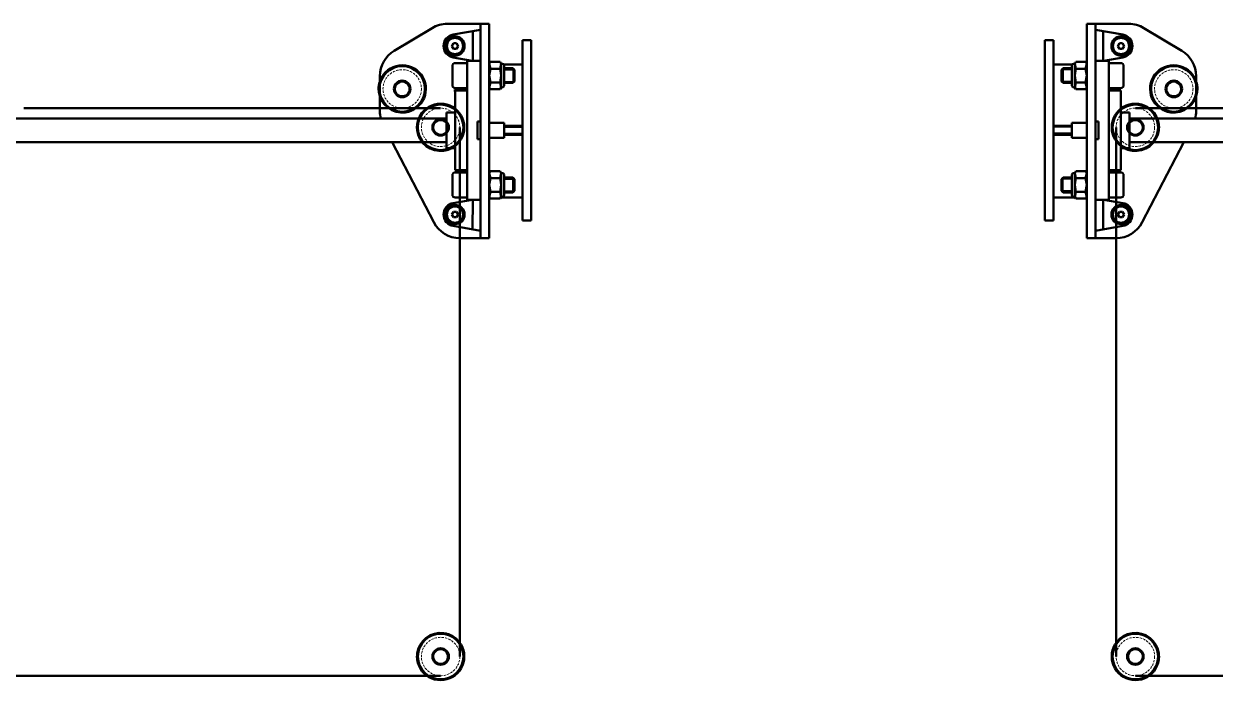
# Model space of a CAD drawing. Extents: x 23762 to 25598, y -7321 to -6014.
# Drawn here: x 24267 to 24912, y -6883 to -6528 of the extents above; entities that cross this region are included whole.
import ezdxf

# ---------------------------------------------------------------- set-up
doc = ezdxf.new("R2010")
doc.units = 0
doc.linetypes.add('DASHED', pattern=[19.05, 12.7, -6.35])
for name, color, linetype, lineweight in [('Fixação e Transmissão', 5, 'Continuous', 50), ('Guias', 30, 'Continuous', 50), ('Linha tracejada', 254, 'DASHED', 15), ('Perfis e Cantoneiras', 2, 'Continuous', 50), ('Peças Usinadas', 120, 'Continuous', 50)]:
    doc.layers.add(name, color=color, linetype=linetype, lineweight=lineweight)
doc.layers.add('Hachura', color=9, linetype='Continuous')

msp = doc.modelspace()

# ---------------------------------------------------------------- linework, layer by layer
at = {"layer": 'Fixação e Transmissão'}
for p, q in [((24499.27, -6538.62), (24498.43, -6540.09)), ((24499.27, -6541.55), (24498.43, -6540.09)), ((24500.96, -6538.62), (24501.81, -6540.09)), ((24500.96, -6541.55), (24501.81, -6540.09)), ((24859.73, -6538.62), (24858.89, -6540.09)), ((24859.73, -6541.55), (24858.89, -6540.09)), ((24861.43, -6538.62), (24862.27, -6540.09)), ((24861.43, -6541.55), (24862.27, -6540.09)), ((24498.68, -6561.29), (24498.68, -6550.89)), ((24500.28, -6549.29), (24506.68, -6549.29)), ((24506.68, -6623.29), (24506.68, -6548.09)), ((24506.68, -6548.09), (24513.88, -6548.09)), ((24513.88, -6623.29), (24513.88, -6548.09)), ((24518.68, -6549.69), (24519.25, -6548.7)), ((24518.68, -6549.69), (24518.68, -6562.49)), ((24518.68, -6549.69), (24519.25, -6552.4)), ((24519.25, -6548.7), (24524.51, -6548.7)), ((24525.08, -6549.69), (24524.51, -6548.7)), ((24525.08, -6549.69), (24524.51, -6552.4)), ((24525.08, -6549.69), (24525.08, -6562.49)), ((24525.08, -6549.69), (24525.88, -6549.69)), ((24526.68, -6550.49), (24526.68, -6561.69)), ((24834.02, -6550.49), (24834.02, -6561.69)), ((24835.62, -6549.69), (24834.82, -6549.69)), ((24835.62, -6549.69), (24836.19, -6548.7)), ((24835.62, -6549.69), (24835.62, -6562.49)), ((24835.62, -6549.69), (24836.19, -6552.4)), ((24841.45, -6548.7), (24836.19, -6548.7)), ((24842.02, -6549.69), (24841.45, -6548.7)), ((24842.02, -6549.69), (24841.45, -6552.4)), ((24842.02, -6549.69), (24842.02, -6562.49)), ((24846.82, -6623.29), (24846.82, -6548.09)), ((24854.02, -6548.09), (24846.82, -6548.09)), ((24854.02, -6623.29), (24854.02, -6548.09)), ((24860.42, -6549.29), (24854.02, -6549.29)), ((24862.02, -6561.29), (24862.02, -6550.89)), ((24519.25, -6552.4), (24518.68, -6556.09)), ((24519.25, -6559.79), (24518.68, -6556.09)), ((24519.25, -6552.4), (24524.51, -6552.4)), ((24524.51, -6552.4), (24525.08, -6556.09)), ((24524.51, -6559.79), (24525.08, -6556.09)), ((24526.68, -6552.09), (24531.48, -6552.09)), ((24531.48, -6552.09), (24532.28, -6552.89)), ((24532.28, -6552.89), (24532.28, -6559.29)), ((24829.22, -6552.09), (24828.42, -6552.89)), ((24828.42, -6552.89), (24828.42, -6559.29)), ((24834.02, -6552.09), (24829.22, -6552.09)), ((24836.19, -6552.4), (24835.62, -6556.09)), ((24836.19, -6559.79), (24835.62, -6556.09)), ((24841.45, -6552.4), (24836.19, -6552.4)), ((24841.45, -6552.4), (24842.02, -6556.09)), ((24841.45, -6559.79), (24842.02, -6556.09)), ((24499.54, -6564.09), (24505.94, -6564.09)), ((24506.68, -6562.89), (24500.28, -6562.89)), ((24500.28, -6607.29), (24500.28, -6564.09)), ((24500.28, -6564.09), (24506.68, -6564.09)), ((24518.68, -6562.49), (24519.25, -6559.79)), ((24518.68, -6562.49), (24519.25, -6563.48)), ((24519.25, -6559.79), (24524.51, -6559.79)), ((24519.25, -6563.48), (24524.51, -6563.48)), ((24525.08, -6562.49), (24524.51, -6559.79)), ((24525.08, -6562.49), (24524.51, -6563.48)), ((24525.08, -6562.49), (24525.88, -6562.49)), ((24526.68, -6560.09), (24531.48, -6560.09)), ((24531.48, -6560.09), (24532.28, -6559.29)), ((24829.22, -6560.09), (24828.42, -6559.29)), ((24834.02, -6560.09), (24829.22, -6560.09)), ((24835.62, -6562.49), (24834.82, -6562.49)), ((24835.62, -6562.49), (24836.19, -6559.79)), ((24835.62, -6562.49), (24836.19, -6563.48)), ((24841.45, -6559.79), (24836.19, -6559.79)), ((24841.45, -6563.48), (24836.19, -6563.48)), ((24842.02, -6562.49), (24841.45, -6559.79)), ((24842.02, -6562.49), (24841.45, -6563.48)), ((24854.02, -6562.89), (24860.42, -6562.89)), ((24860.42, -6564.09), (24854.02, -6564.09)), ((24860.42, -6607.29), (24860.42, -6564.09)), ((24495.48, -6576.09), (24500.28, -6576.09)), ((24495.48, -6595.29), (24495.48, -6576.09)), ((24865.22, -6576.09), (24860.42, -6576.09)), ((24865.22, -6595.29), (24865.22, -6576.09)), ((24512.28, -6580.89), (24512.28, -6590.49)), ((24513.88, -6580.89), (24512.28, -6580.89)), ((24526.68, -6581.69), (24518.68, -6581.69)), ((24526.68, -6581.69), (24526.68, -6589.69)), ((24526.68, -6583.29), (24536.56, -6583.29)), ((24834.02, -6583.29), (24824.13, -6583.29)), ((24834.02, -6581.69), (24842.02, -6581.69)), ((24834.02, -6581.69), (24834.02, -6589.69)), ((24846.82, -6580.89), (24848.42, -6580.89)), ((24848.42, -6580.89), (24848.42, -6590.49)), ((24526.68, -6589.69), (24518.68, -6589.69)), ((24526.68, -6588.09), (24536.56, -6588.09)), ((24834.02, -6588.09), (24824.13, -6588.09)), ((24834.02, -6589.69), (24842.02, -6589.69)), ((24495.48, -6595.29), (24500.28, -6595.29)), ((24513.88, -6590.49), (24512.28, -6590.49)), ((24846.82, -6590.49), (24848.42, -6590.49)), ((24865.22, -6595.29), (24860.42, -6595.29)), ((24500.28, -6607.29), (24506.68, -6607.29)), ((24506.68, -6608.49), (24500.28, -6608.49)), ((24518.68, -6608.89), (24519.25, -6607.9)), ((24518.68, -6621.69), (24518.68, -6608.89)), ((24518.68, -6608.89), (24519.25, -6611.6)), ((24519.25, -6607.9), (24524.51, -6607.9)), ((24525.08, -6608.89), (24524.51, -6607.9)), ((24525.08, -6608.89), (24524.51, -6611.6)), ((24525.08, -6621.69), (24525.08, -6608.89)), ((24525.08, -6608.89), (24525.88, -6608.89)), ((24835.62, -6608.89), (24834.82, -6608.89)), ((24835.62, -6608.89), (24836.19, -6607.9)), ((24835.62, -6621.69), (24835.62, -6608.89)), ((24835.62, -6608.89), (24836.19, -6611.6)), ((24841.45, -6607.9), (24836.19, -6607.9)), ((24842.02, -6608.89), (24841.45, -6607.9)), ((24842.02, -6608.89), (24841.45, -6611.6)), ((24842.02, -6621.69), (24842.02, -6608.89)), ((24860.42, -6607.29), (24854.02, -6607.29)), ((24854.02, -6608.49), (24860.42, -6608.49)), ((24498.68, -6610.09), (24498.68, -6620.49)), ((24519.25, -6611.6), (24518.68, -6615.29)), ((24519.25, -6618.99), (24518.68, -6615.29)), ((24519.25, -6611.6), (24524.51, -6611.6)), ((24524.51, -6611.6), (24525.08, -6615.29)), ((24524.51, -6618.99), (24525.08, -6615.29)), ((24526.68, -6620.89), (24526.68, -6609.69)), ((24526.68, -6611.29), (24531.48, -6611.29)), ((24531.48, -6611.29), (24532.28, -6612.09)), ((24532.28, -6618.49), (24532.28, -6612.09)), ((24829.22, -6611.29), (24828.42, -6612.09)), ((24828.42, -6618.49), (24828.42, -6612.09)), ((24834.02, -6611.29), (24829.22, -6611.29)), ((24834.02, -6620.89), (24834.02, -6609.69)), ((24836.19, -6611.6), (24835.62, -6615.29)), ((24836.19, -6618.99), (24835.62, -6615.29)), ((24841.45, -6611.6), (24836.19, -6611.6)), ((24841.45, -6611.6), (24842.02, -6615.29)), ((24841.45, -6618.99), (24842.02, -6615.29)), ((24862.02, -6610.09), (24862.02, -6620.49)), ((24500.28, -6622.09), (24506.68, -6622.09)), ((24518.68, -6621.69), (24519.25, -6618.99)), ((24518.68, -6621.69), (24519.25, -6622.68)), ((24519.25, -6618.99), (24524.51, -6618.99)), ((24525.08, -6621.69), (24524.51, -6618.99)), ((24525.08, -6621.69), (24524.51, -6622.68)), ((24525.08, -6621.69), (24525.88, -6621.69)), ((24526.68, -6619.29), (24531.48, -6619.29)), ((24531.48, -6619.29), (24532.28, -6618.49)), ((24829.22, -6619.29), (24828.42, -6618.49)), ((24834.02, -6619.29), (24829.22, -6619.29)), ((24835.62, -6621.69), (24834.82, -6621.69)), ((24835.62, -6621.69), (24836.19, -6618.99)), ((24835.62, -6621.69), (24836.19, -6622.68)), ((24841.45, -6618.99), (24836.19, -6618.99)), ((24842.02, -6621.69), (24841.45, -6618.99)), ((24842.02, -6621.69), (24841.45, -6622.68)), ((24860.42, -6622.09), (24854.02, -6622.09)), ((24502.66, -6626.89), (24502.66, -6626.89)), ((24506.68, -6623.29), (24513.88, -6623.29)), ((24519.25, -6622.68), (24524.51, -6622.68)), ((24841.45, -6622.68), (24836.19, -6622.68)), ((24854.02, -6623.29), (24846.82, -6623.29)), ((24858.04, -6626.89), (24858.04, -6626.89)), ((24499.27, -6629.83), (24498.42, -6631.29)), ((24499.27, -6632.76), (24498.42, -6631.29)), ((24500.96, -6629.83), (24501.81, -6631.29)), ((24500.96, -6632.76), (24501.81, -6631.29)), ((24859.74, -6629.83), (24858.89, -6631.29)), ((24859.74, -6632.76), (24858.89, -6631.29)), ((24861.43, -6629.83), (24862.28, -6631.29)), ((24861.43, -6632.76), (24862.28, -6631.29))]:
    msp.add_line(p, q, dxfattribs=at)
at = {"layer": 'Fixação e Transmissão', "ltscale": 0.1}
for p, q in [((24500.96, -6538.62), (24499.27, -6538.62)), ((24500.96, -6541.55), (24499.27, -6541.55)), ((24859.73, -6538.62), (24861.43, -6538.62)), ((24859.73, -6541.55), (24861.43, -6541.55)), ((24500.96, -6629.83), (24499.27, -6629.83)), ((24500.96, -6632.76), (24499.27, -6632.76)), ((24859.74, -6629.83), (24861.43, -6629.83)), ((24859.74, -6632.76), (24861.43, -6632.76))]:
    msp.add_line(p, q, dxfattribs=at)
at = {"layer": 'Fixação e Transmissão'}
for centre, radius in [((24500.12, -6540.09), 4.4), ((24860.58, -6540.09), 4.4), ((24471.54, -6563.3), 12.32), ((24889.16, -6563.3), 12.32), ((24471.54, -6563.3), 4.48), ((24889.16, -6563.3), 4.48), ((24492.33, -6584.1), 12.32), ((24868.36, -6584.1), 12.32), ((24492.33, -6584.1), 4.48), ((24868.36, -6584.1), 4.48), ((24500.12, -6631.29), 4.4), ((24860.58, -6631.29), 4.4), ((24492.34, -6870.51), 12.32), ((24868.36, -6870.51), 12.32), ((24492.34, -6870.51), 4.48), ((24868.36, -6870.51), 4.48)]:
    msp.add_circle(centre, radius, dxfattribs=at)
for centre, radius, start, end in [((24471.54, -6563.3), 12.8, 322.19866, 142.19876), ((24500.28, -6550.89), 1.6, 90, 180), ((24525.88, -6550.49), 0.8, 0, 90), ((24834.82, -6550.49), 0.8, 90, 180), ((24860.42, -6550.89), 1.6, 360, 90), ((24889.16, -6563.3), 12.8, 37.80124, 217.80134), ((24471.54, -6563.3), 12.8, 142.19876, 322.19866), ((24889.16, -6563.3), 12.8, 217.80134, 37.80124), ((24471.54, -6563.3), 4, 142.19876, 322.19866), ((24471.54, -6563.3), 4, 322.19866, 142.19876), ((24500.28, -6561.29), 1.6, 180, 270), ((24525.88, -6561.69), 0.8, 270, 360), ((24834.82, -6561.69), 0.8, 180, 270), ((24860.42, -6561.29), 1.6, 270, 360), ((24889.16, -6563.3), 4, 37.80124, 217.80134), ((24889.16, -6563.3), 4, 217.80134, 37.80124), ((24492.33, -6584.1), 12.8, 142.19876, 322.19866), ((24492.33, -6584.1), 12.8, 322.19866, 142.19876), ((24868.36, -6584.1), 12.8, 37.80124, 217.80134), ((24868.36, -6584.1), 12.8, 217.80134, 37.80124), ((24492.33, -6584.1), 4, 142.19876, 322.19866), ((24492.33, -6584.1), 4, 322.19866, 142.19876), ((24868.36, -6584.1), 4, 37.80124, 217.80134), ((24868.36, -6584.1), 4, 217.80134, 37.80124), ((24500.28, -6610.09), 1.6, 90, 180), ((24525.88, -6609.69), 0.8, 0, 90), ((24834.82, -6609.69), 0.8, 90, 180), ((24860.42, -6610.09), 1.6, 0, 90), ((24500.28, -6620.49), 1.6, 180, 270), ((24525.88, -6620.89), 0.8, 270, 360), ((24834.82, -6620.89), 0.8, 180, 270), ((24860.42, -6620.49), 1.6, 270, 360), ((24492.34, -6870.51), 12.8, 37.8, 217.7999), ((24868.36, -6870.51), 12.8, 322.2001, 142.2), ((24492.34, -6870.51), 12.8, 217.7999, 37.8), ((24492.34, -6870.51), 4, 37.8, 217.7999), ((24868.36, -6870.51), 12.8, 142.2, 322.2001), ((24868.36, -6870.51), 4, 322.2001, 142.2), ((24492.34, -6870.51), 4, 217.7999, 37.8), ((24868.36, -6870.51), 4, 142.2, 322.2001)]:
    msp.add_arc(centre, radius, start, end, dxfattribs=at)
for points, degree in [([(24477.97, -6552.24), (24477.59, -6552.02), (24477.34, -6551.9), (24477.31, -6551.88)], 3), ([(24477.31, -6551.88), (24477.31, -6551.88)], 1), ([(24477.31, -6551.88), (24477.31, -6551.88), (24477.43, -6551.94)], 2), ([(24478.38, -6552.49), (24478.48, -6552.55), (24478.58, -6552.62)], 2), ([(24478.7, -6552.7), (24478.66, -6552.67)], 1), ([(24479.42, -6553.22), (24479.33, -6553.15)], 1), ([(24479.34, -6553.16), (24479.36, -6553.18)], 1), ([(24480.06, -6553.76), (24480.11, -6553.81)], 1), ([(24480.33, -6554.01), (24480.24, -6553.92), (24480.13, -6553.82)], 2), ([(24480.65, -6554.32), (24480.81, -6554.49), (24480.93, -6554.61)], 2), ([(24481.16, -6554.87), (24481.16, -6554.87), (24481, -6554.68), (24480.7, -6554.37)], 3), ([(24481.03, -6554.72), (24481.16, -6554.87), (24481.16, -6554.87)], 2), ([(24879.53, -6554.87), (24879.53, -6554.87), (24879.7, -6554.68), (24880, -6554.37)], 3), ([(24879.67, -6554.72), (24879.53, -6554.87), (24879.53, -6554.87)], 2), ([(24880.05, -6554.32), (24879.88, -6554.49), (24879.77, -6554.61)], 2), ([(24880.37, -6554.01), (24880.46, -6553.92), (24880.57, -6553.82)], 2), ([(24880.63, -6553.76), (24880.58, -6553.81)], 1), ([(24881.28, -6553.22), (24881.37, -6553.15)], 1), ([(24881.36, -6553.16), (24881.33, -6553.18)], 1), ([(24882, -6552.7), (24882.04, -6552.67)], 1), ([(24882.32, -6552.49), (24882.22, -6552.55), (24882.12, -6552.62)], 2), ([(24882.73, -6552.24), (24883.11, -6552.02), (24883.36, -6551.9), (24883.39, -6551.88)], 3), ([(24883.39, -6551.88), (24883.39, -6551.88), (24883.27, -6551.94)], 2), ([(24883.39, -6551.88), (24883.39, -6551.88)], 1), ([(24458.74, -6563.28), (24458.73, -6563.44), (24458.74, -6563.58)], 2), ([(24458.76, -6562.48), (24458.75, -6562.7), (24458.74, -6562.9)], 2), ([(24458.74, -6563.33), (24458.73, -6563.01), (24458.75, -6562.59)], 2), ([(24458.74, -6563.82), (24458.75, -6564.02), (24458.75, -6564.02)], 2), ([(24458.75, -6564.02), (24458.75, -6564.01), (24458.75, -6563.85)], 2), ([(24458.86, -6561.54), (24458.82, -6561.77), (24458.8, -6562.01)], 2), ([(24458.85, -6561.59), (24458.88, -6561.36), (24458.92, -6561.13)], 2), ([(24459.02, -6560.62), (24458.97, -6560.84), (24458.93, -6561.08)], 2), ([(24459.01, -6560.66), (24459.06, -6560.44), (24459.11, -6560.25)], 2), ([(24459.21, -6559.85), (24459.16, -6560.01), (24459.12, -6560.21)], 2), ([(24459.2, -6559.89), (24459.24, -6559.73), (24459.28, -6559.6)], 2), ([(24459.29, -6559.57), (24459.27, -6559.65), (24459.24, -6559.75)], 2), ([(24459.35, -6559.37), (24459.38, -6559.28), (24459.4, -6559.23)], 2), ([(24459.42, -6559.18), (24459.42, -6559.19), (24459.36, -6559.35)], 2), ([(24459.4, -6559.22), (24459.42, -6559.18), (24459.42, -6559.18)], 2), ([(24901.28, -6559.18), (24901.28, -6559.19), (24901.34, -6559.35)], 2), ([(24901.29, -6559.22), (24901.28, -6559.18), (24901.28, -6559.18)], 2), ([(24901.34, -6559.37), (24901.31, -6559.28), (24901.3, -6559.23)], 2), ([(24901.41, -6559.57), (24901.43, -6559.65), (24901.46, -6559.75)], 2), ([(24901.5, -6559.89), (24901.45, -6559.73), (24901.41, -6559.6)], 2), ([(24901.49, -6559.85), (24901.53, -6560.01), (24901.58, -6560.21)], 2), ([(24901.69, -6560.66), (24901.64, -6560.44), (24901.59, -6560.25)], 2), ([(24901.68, -6560.62), (24901.73, -6560.84), (24901.77, -6561.08)], 2), ([(24901.85, -6561.59), (24901.82, -6561.36), (24901.78, -6561.13)], 2), ([(24901.84, -6561.54), (24901.87, -6561.77), (24901.9, -6562.01)], 2), ([(24901.94, -6562.48), (24901.95, -6562.7), (24901.96, -6562.9)], 2), ([(24901.96, -6563.33), (24901.97, -6563.01), (24901.94, -6562.59)], 2), ([(24901.95, -6563.82), (24901.95, -6564.02), (24901.94, -6564.02)], 2), ([(24901.94, -6564.02), (24901.95, -6564.01), (24901.95, -6563.85)], 2), ([(24901.96, -6563.28), (24901.96, -6563.44), (24901.96, -6563.58)], 2), ([(24474.02, -6575.86), (24474.02, -6575.86), (24474.2, -6575.82)], 2), ([(24474.71, -6575.7), (24474.87, -6575.66), (24475.06, -6575.61)], 2), ([(24475.47, -6575.48), (24475.59, -6575.44)], 1), ([(24475.84, -6575.36), (24475.91, -6575.33)], 1), ([(24476.35, -6575.17), (24476.57, -6575.08), (24476.78, -6574.98)], 2), ([(24477.2, -6574.78), (24477.44, -6574.66), (24477.64, -6574.55)], 2), ([(24477.31, -6574.68), (24477.31, -6574.68)], 1), ([(24477.31, -6574.68), (24477.31, -6574.68), (24477.43, -6574.74)], 2), ([(24477.9, -6574.41), (24478.05, -6574.32), (24478.17, -6574.25)], 2), ([(24500.86, -6574.56), (24500.91, -6574.61)], 1), ([(24501.13, -6574.81), (24501.04, -6574.72), (24500.93, -6574.62)], 2), ([(24501.45, -6575.12), (24501.61, -6575.29), (24501.73, -6575.41)], 2), ([(24501.96, -6575.67), (24501.96, -6575.67), (24501.8, -6575.48), (24501.5, -6575.17)], 3), ([(24501.82, -6575.52), (24501.96, -6575.67), (24501.96, -6575.67)], 2), ([(24858.73, -6575.67), (24858.73, -6575.67), (24858.9, -6575.48), (24859.2, -6575.17)], 3), ([(24858.87, -6575.52), (24858.73, -6575.67), (24858.73, -6575.67)], 2), ([(24859.25, -6575.12), (24859.08, -6575.29), (24858.97, -6575.41)], 2), ([(24859.57, -6574.81), (24859.66, -6574.72), (24859.77, -6574.62)], 2), ([(24859.84, -6574.56), (24859.78, -6574.61)], 1), ([(24882.8, -6574.41), (24882.65, -6574.32), (24882.53, -6574.25)], 2), ([(24883.49, -6574.78), (24883.26, -6574.66), (24883.06, -6574.55)], 2), ([(24883.39, -6574.68), (24883.39, -6574.68), (24883.27, -6574.74)], 2), ([(24883.39, -6574.68), (24883.39, -6574.68)], 1), ([(24884.35, -6575.17), (24884.13, -6575.08), (24883.92, -6574.98)], 2), ([(24884.86, -6575.36), (24884.79, -6575.33)], 1), ([(24885.23, -6575.48), (24885.11, -6575.44)], 1), ([(24885.99, -6575.7), (24885.83, -6575.66), (24885.64, -6575.61)], 2), ([(24886.68, -6575.86), (24886.67, -6575.86), (24886.5, -6575.82)], 2), ([(24479.53, -6584.13), (24479.53, -6583.81), (24479.55, -6583.39)], 2), ([(24479.56, -6583.28), (24479.55, -6583.5), (24479.54, -6583.7)], 2), ([(24479.66, -6582.34), (24479.62, -6582.57), (24479.6, -6582.81)], 2), ([(24479.65, -6582.39), (24479.68, -6582.16), (24479.72, -6581.93)], 2), ([(24479.82, -6581.42), (24479.77, -6581.64), (24479.73, -6581.88)], 2), ([(24479.81, -6581.46), (24479.86, -6581.24), (24479.9, -6581.05)], 2), ([(24480.01, -6580.65), (24479.96, -6580.81), (24479.92, -6581.01)], 2), ([(24480, -6580.69), (24480.04, -6580.53), (24480.08, -6580.4)], 2), ([(24480.09, -6580.37), (24480.07, -6580.45), (24480.04, -6580.55)], 2), ([(24480.15, -6580.17), (24480.18, -6580.08), (24480.2, -6580.03)], 2), ([(24480.22, -6579.98), (24480.21, -6579.99), (24480.16, -6580.15)], 2), ([(24480.2, -6580.02), (24480.22, -6579.98), (24480.22, -6579.98)], 2), ([(24880.48, -6579.98), (24880.48, -6579.99), (24880.54, -6580.15)], 2), ([(24880.49, -6580.02), (24880.48, -6579.98), (24880.48, -6579.98)], 2), ([(24880.54, -6580.17), (24880.52, -6580.08), (24880.5, -6580.03)], 2), ([(24880.61, -6580.37), (24880.63, -6580.45), (24880.66, -6580.55)], 2), ([(24880.7, -6580.69), (24880.65, -6580.53), (24880.61, -6580.4)], 2), ([(24880.69, -6580.65), (24880.73, -6580.81), (24880.78, -6581.01)], 2), ([(24880.89, -6581.46), (24880.84, -6581.24), (24880.79, -6581.05)], 2), ([(24880.88, -6581.42), (24880.93, -6581.64), (24880.97, -6581.88)], 2), ([(24881.05, -6582.39), (24881.02, -6582.16), (24880.98, -6581.93)], 2), ([(24881.04, -6582.34), (24881.08, -6582.57), (24881.1, -6582.81)], 2), ([(24881.14, -6583.28), (24881.15, -6583.5), (24881.16, -6583.7)], 2), ([(24881.16, -6584.13), (24881.17, -6583.81), (24881.14, -6583.39)], 2), ([(24479.53, -6584.08), (24479.53, -6584.24), (24479.54, -6584.38)], 2), ([(24479.54, -6584.62), (24479.55, -6584.82), (24479.55, -6584.82)], 2), ([(24479.55, -6584.82), (24479.55, -6584.81), (24479.55, -6584.65)], 2), ([(24881.15, -6584.62), (24881.15, -6584.82), (24881.14, -6584.82)], 2), ([(24881.14, -6584.82), (24881.15, -6584.81), (24881.15, -6584.65)], 2), ([(24881.16, -6584.08), (24881.16, -6584.24), (24881.16, -6584.38)], 2), ([(24495.51, -6596.5), (24495.67, -6596.46), (24495.86, -6596.41)], 2), ([(24496.27, -6596.28), (24496.39, -6596.24)], 1), ([(24496.64, -6596.16), (24496.71, -6596.13)], 1), ([(24497.15, -6595.97), (24497.37, -6595.88), (24497.58, -6595.78)], 2), ([(24498, -6595.58), (24498.24, -6595.46), (24498.44, -6595.35)], 2), ([(24498.69, -6595.21), (24498.85, -6595.12), (24498.97, -6595.05)], 2), ([(24499.17, -6594.92), (24499.26, -6594.87), (24499.3, -6594.84)], 2), ([(24499.31, -6594.83), (24499.34, -6594.82), (24499.34, -6594.82)], 2), ([(24861.38, -6594.83), (24861.36, -6594.82), (24861.36, -6594.82)], 2), ([(24861.52, -6594.92), (24861.44, -6594.87), (24861.4, -6594.84)], 2), ([(24862, -6595.21), (24861.85, -6595.12), (24861.73, -6595.05)], 2), ([(24862.69, -6595.58), (24862.46, -6595.46), (24862.26, -6595.35)], 2), ([(24863.55, -6595.97), (24863.33, -6595.88), (24863.12, -6595.78)], 2), ([(24864.06, -6596.16), (24863.99, -6596.13)], 1), ([(24864.43, -6596.28), (24864.31, -6596.24)], 1), ([(24865.19, -6596.5), (24865.03, -6596.46), (24864.84, -6596.41)], 2), ([(24494.82, -6596.66), (24494.82, -6596.66), (24495, -6596.62)], 2), ([(24865.88, -6596.66), (24865.87, -6596.66), (24865.7, -6596.62)], 2), ([(24494.82, -6857.95), (24494.83, -6857.95), (24495, -6857.99)], 2), ([(24495.51, -6858.11), (24495.67, -6858.15), (24495.86, -6858.2)], 2), ([(24496.27, -6858.33), (24496.39, -6858.37)], 1), ([(24496.64, -6858.45), (24496.71, -6858.48)], 1), ([(24497.15, -6858.64), (24497.37, -6858.73), (24497.58, -6858.83)], 2), ([(24498.01, -6859.03), (24498.24, -6859.15), (24498.44, -6859.26)], 2), ([(24498.7, -6859.4), (24498.85, -6859.49), (24498.97, -6859.56)], 2), ([(24499.18, -6859.69), (24499.26, -6859.74), (24499.3, -6859.77)], 2), ([(24499.32, -6859.78), (24499.34, -6859.79), (24499.34, -6859.79)], 2), ([(24861.38, -6859.78), (24861.36, -6859.79), (24861.36, -6859.79)], 2), ([(24861.52, -6859.69), (24861.44, -6859.74), (24861.4, -6859.77)], 2), ([(24862, -6859.4), (24861.85, -6859.49), (24861.72, -6859.56)], 2), ([(24862.69, -6859.03), (24862.46, -6859.15), (24862.26, -6859.26)], 2), ([(24863.55, -6858.64), (24863.33, -6858.73), (24863.12, -6858.83)], 2), ([(24864.06, -6858.45), (24863.99, -6858.48)], 1), ([(24864.43, -6858.33), (24864.31, -6858.37)], 1), ([(24865.19, -6858.11), (24865.03, -6858.15), (24864.84, -6858.2)], 2), ([(24865.87, -6857.95), (24865.87, -6857.95), (24865.7, -6857.99)], 2), ([(24479.54, -6870.53), (24479.54, -6870.37), (24479.54, -6870.23)], 2), ([(24479.54, -6870.48), (24479.53, -6870.8), (24479.56, -6871.22)], 2), ([(24479.56, -6871.33), (24479.55, -6871.11), (24479.54, -6870.91)], 2), ([(24479.55, -6869.99), (24479.55, -6869.79), (24479.56, -6869.79)], 2), ([(24479.56, -6869.79), (24479.55, -6869.8), (24479.55, -6869.96)], 2), ([(24479.66, -6872.27), (24479.62, -6872.04), (24479.6, -6871.8)], 2), ([(24479.65, -6872.22), (24479.68, -6872.45), (24479.72, -6872.68)], 2), ([(24479.82, -6873.19), (24479.77, -6872.97), (24479.73, -6872.73)], 2), ([(24479.81, -6873.15), (24479.86, -6873.37), (24479.91, -6873.56)], 2), ([(24480.01, -6873.96), (24479.97, -6873.8), (24479.92, -6873.6)], 2), ([(24880.69, -6873.96), (24880.73, -6873.8), (24880.78, -6873.6)], 2), ([(24880.89, -6873.15), (24880.84, -6873.37), (24880.79, -6873.56)], 2), ([(24880.88, -6873.19), (24880.92, -6872.97), (24880.97, -6872.73)], 2), ([(24881.05, -6872.22), (24881.02, -6872.45), (24880.98, -6872.68)], 2), ([(24881.04, -6872.27), (24881.07, -6872.04), (24881.1, -6871.8)], 2), ([(24881.15, -6869.99), (24881.14, -6869.79), (24881.14, -6869.79)], 2), ([(24881.14, -6869.79), (24881.14, -6869.8), (24881.15, -6869.96)], 2), ([(24881.16, -6870.48), (24881.16, -6870.8), (24881.14, -6871.22)], 2), ([(24881.14, -6871.33), (24881.15, -6871.11), (24881.16, -6870.91)], 2), ([(24881.16, -6870.53), (24881.16, -6870.37), (24881.16, -6870.23)], 2), ([(24480, -6873.92), (24480.05, -6874.08), (24480.09, -6874.21)], 2), ([(24480.09, -6874.24), (24480.07, -6874.16), (24480.04, -6874.06)], 2), ([(24480.16, -6874.44), (24480.18, -6874.53), (24480.2, -6874.58)], 2), ([(24480.22, -6874.63), (24480.22, -6874.62), (24480.16, -6874.46)], 2), ([(24480.21, -6874.59), (24480.22, -6874.63), (24480.22, -6874.63)], 2), ([(24500.86, -6880.05), (24500.92, -6880.01)], 1), ([(24501.13, -6879.8), (24501.04, -6879.89), (24500.93, -6879.99)], 2), ([(24501.45, -6879.49), (24501.62, -6879.32), (24501.73, -6879.2)], 2), ([(24501.97, -6878.94), (24501.97, -6878.94), (24501.8, -6879.13), (24501.5, -6879.44)], 3), ([(24501.83, -6879.09), (24501.97, -6878.94), (24501.97, -6878.94)], 2), ([(24858.73, -6878.94), (24858.73, -6878.94), (24858.9, -6879.13), (24859.2, -6879.44)], 3), ([(24858.87, -6879.09), (24858.73, -6878.94), (24858.73, -6878.94)], 2), ([(24859.25, -6879.49), (24859.08, -6879.32), (24858.97, -6879.2)], 2), ([(24859.56, -6879.8), (24859.66, -6879.89), (24859.76, -6879.99)], 2), ([(24859.83, -6880.05), (24859.78, -6880.01)], 1), ([(24880.48, -6874.63), (24880.48, -6874.62), (24880.54, -6874.46)], 2), ([(24880.49, -6874.59), (24880.48, -6874.63), (24880.48, -6874.63)], 2), ([(24880.54, -6874.44), (24880.51, -6874.53), (24880.5, -6874.58)], 2), ([(24880.6, -6874.24), (24880.63, -6874.16), (24880.66, -6874.06)], 2), ([(24880.7, -6873.92), (24880.65, -6874.08), (24880.61, -6874.21)], 2), ([(24498.77, -6881.57), (24498.39, -6881.79), (24498.14, -6881.91), (24498.11, -6881.93)], 3), ([(24498.11, -6881.93), (24498.11, -6881.93), (24498.23, -6881.87)], 2), ([(24498.11, -6881.93), (24498.11, -6881.93)], 1), ([(24499.18, -6881.32), (24499.28, -6881.26), (24499.38, -6881.19)], 2), ([(24499.5, -6881.11), (24499.46, -6881.14)], 1), ([(24500.22, -6880.59), (24500.13, -6880.66)], 1), ([(24500.14, -6880.65), (24500.17, -6880.63)], 1), ([(24860.48, -6880.59), (24860.57, -6880.66)], 1), ([(24860.56, -6880.65), (24860.53, -6880.63)], 1), ([(24861.2, -6881.11), (24861.24, -6881.14)], 1), ([(24861.52, -6881.32), (24861.42, -6881.26), (24861.32, -6881.19)], 2), ([(24861.92, -6881.57), (24862.31, -6881.79), (24862.56, -6881.91), (24862.59, -6881.93)], 3), ([(24862.59, -6881.93), (24862.59, -6881.93), (24862.47, -6881.87)], 2), ([(24862.59, -6881.93), (24862.59, -6881.93)], 1)]:
    msp.add_open_spline(points, degree=degree, dxfattribs=at)
at = {"layer": 'Guias'}
for p, q in [((24526.58, -6550.11), (24527.62, -6550.11)), ((24536.56, -6550.11), (24527.62, -6550.11)), ((24536.56, -6550.11), (24527.62, -6550.11)), ((24824.13, -6550.11), (24833.08, -6550.11)), ((24834.12, -6550.11), (24833.08, -6550.11)), ((24518.68, -6622.11), (24518.92, -6622.11)), ((24524.84, -6622.11), (24536.56, -6622.11)), ((24835.86, -6622.11), (24824.13, -6622.11)), ((24842.02, -6622.11), (24841.78, -6622.11))]:
    msp.add_line(p, q, dxfattribs=at)
at = {"layer": 'Hachura'}
for p, q in [((24526.68, -6552.89), (24531.48, -6552.89)), ((24531.48, -6552.09), (24531.48, -6560.09)), ((24829.22, -6552.09), (24829.22, -6560.09)), ((24834.02, -6552.89), (24829.22, -6552.89)), ((24526.68, -6559.29), (24532.28, -6559.29)), ((24834.02, -6559.29), (24828.42, -6559.29)), ((24526.68, -6584.09), (24536.56, -6584.09)), ((24526.68, -6587.29), (24536.56, -6587.29)), ((24834.02, -6584.09), (24824.13, -6584.09)), ((24834.02, -6587.29), (24824.13, -6587.29)), ((24526.68, -6612.09), (24532.28, -6612.09)), ((24531.48, -6619.29), (24531.48, -6611.29)), ((24834.02, -6612.09), (24828.42, -6612.09)), ((24829.22, -6619.29), (24829.22, -6611.29)), ((24526.68, -6618.49), (24531.48, -6618.49)), ((24834.02, -6618.49), (24829.22, -6618.49))]:
    msp.add_line(p, q, dxfattribs=at)
at = {"layer": 'Linha tracejada', "ltscale": 0.1}
for centre in [(24471.54, -6563.3), (24889.16, -6563.3), (24492.33, -6584.1), (24868.36, -6584.1), (24492.34, -6870.51), (24868.36, -6870.51)]:
    msp.add_circle(centre, 10.4, dxfattribs=at)
at = {"layer": 'Perfis e Cantoneiras'}
for p, q in [((24513.88, -6531.29), (24499.2, -6533.91)), ((24846.82, -6531.29), (24861.5, -6533.91)), ((24509.68, -6548.09), (24509.68, -6532.04)), ((24851.02, -6548.09), (24851.02, -6532.04)), ((24509.43, -6548.09), (24499.2, -6546.26)), ((24851.26, -6548.09), (24861.5, -6546.26)), ((24509.43, -6623.29), (24499.2, -6625.12)), ((24509.68, -6623.29), (24509.67, -6639.34)), ((24851.02, -6623.29), (24851.02, -6639.34)), ((24851.26, -6623.29), (24861.5, -6625.12)), ((24513.88, -6640.1), (24499.2, -6637.47)), ((24846.82, -6640.1), (24861.5, -6637.47))]:
    msp.add_line(p, q, dxfattribs=at)
for centre in [(24500.12, -6540.09), (24860.58, -6540.09), (24500.12, -6631.29), (24860.58, -6631.29)]:
    msp.add_circle(centre, 5.21, dxfattribs=at)
for centre, start, end in [((24500.12, -6540.09), 98.44812, 261.5492), ((24860.58, -6540.09), 278.4508, 81.55188), ((24500.12, -6631.29), 98.44812, 261.5492), ((24860.58, -6631.29), 278.4508, 81.55188)]:
    msp.add_arc(centre, 6.24, start, end, dxfattribs=at)
at = {"layer": 'Peças Usinadas'}
for p, q in [((24487.68, -6530.39), (24467.25, -6542.64)), ((24513.88, -6528.11), (24495.91, -6528.11)), ((24513.88, -6548.09), (24513.88, -6528.07)), ((24518.68, -6644.11), (24518.68, -6528.11)), ((24842.02, -6644.11), (24842.02, -6528.11)), ((24846.82, -6548.09), (24846.82, -6528.07)), ((24846.82, -6528.11), (24864.79, -6528.11)), ((24873.02, -6530.39), (24893.45, -6542.64)), ((24536.56, -6634.49), (24536.56, -6536.89)), ((24541.36, -6634.49), (24541.36, -6536.89)), ((24819.33, -6634.49), (24819.33, -6536.89)), ((24824.13, -6634.49), (24824.13, -6536.89)), ((24459.48, -6575.4), (24459.48, -6556.36)), ((24901.22, -6575.4), (24901.22, -6556.36)), ((24868.36, -6573.7), (25093.96, -6573.7)), ((24857.96, -6584.11), (24857.96, -6870.51)), ((24466.11, -6592.09), (24488.6, -6635.47)), ((24894.59, -6592.09), (24872.1, -6635.47)), ((24513.88, -6644.11), (24513.88, -6623.29)), ((24846.82, -6644.11), (24846.82, -6623.29)), ((24513.88, -6644.11), (24502.8, -6644.11)), ((24846.82, -6644.11), (24857.9, -6644.11)), ((24868.36, -6880.91), (25407.55, -6880.91))]:
    msp.add_line(p, q, dxfattribs=at)
at = {"layer": 'Peças Usinadas', "ltscale": 0.1}
for p, q in [((24513.88, -6528.11), (24518.68, -6528.11)), ((24846.82, -6528.11), (24842.02, -6528.11)), ((24536.56, -6536.89), (24541.36, -6536.89)), ((24824.13, -6536.89), (24819.33, -6536.89)), ((24536.56, -6634.49), (24541.36, -6634.49)), ((24824.13, -6634.49), (24819.33, -6634.49)), ((24513.88, -6644.11), (24518.68, -6644.11)), ((24846.82, -6644.11), (24842.02, -6644.11))]:
    msp.add_line(p, q, dxfattribs=at)
at = {"layer": 'Peças Usinadas', "color": 50}
for p, q in [((24492.33, -6573.7), (24266.74, -6573.7)), ((24502.73, -6584.11), (24502.74, -6870.51)), ((24492.34, -6880.91), (23953.14, -6880.91))]:
    msp.add_line(p, q, dxfattribs=at)
at = {"layer": 'Peças Usinadas', "color": 7, "ltscale": 0.25}
for p, q in [((24258.74, -6579.29), (24495.48, -6579.29)), ((25101.96, -6579.29), (24865.22, -6579.29)), ((24258.74, -6592.09), (24495.48, -6592.09)), ((25101.96, -6592.09), (24865.22, -6592.09))]:
    msp.add_line(p, q, dxfattribs=at)
at = {"layer": 'Peças Usinadas'}
for centre, start, end in [((24495.91, -6544.11), 89.99866, 120.96242), ((24864.79, -6544.11), 59.03758, 90.00134), ((24475.48, -6556.36), 120.96242, 179.99866), ((24885.22, -6556.36), 0.00134, 59.03758), ((24475.48, -6575.4), 179.99866, 194.05916), ((24885.22, -6575.4), 345.94084, 0.00134), ((24502.8, -6628.11), 207.40624, 269.99866), ((24857.9, -6628.11), 270.00134, 332.59376)]:
    msp.add_arc(centre, 16, start, end, dxfattribs=at)

doc.saveas('drawing.dxf')
